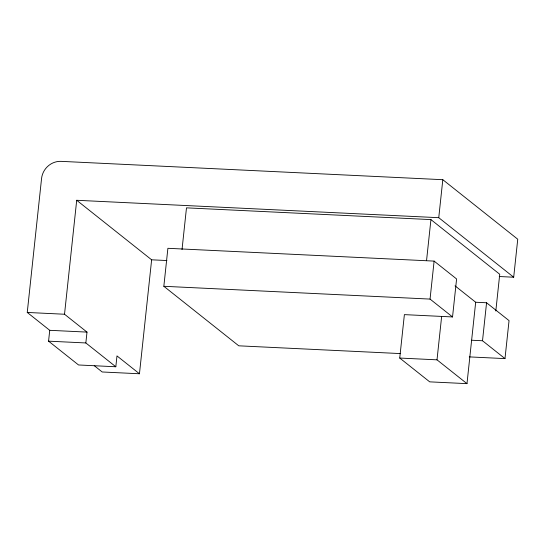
<?xml version="1.0" encoding="UTF-8"?>
<svg xmlns="http://www.w3.org/2000/svg" width="545" height="545" viewBox="0 0 545 545"><rect width="100%" height="100%" fill="white"/><g stroke="black" fill="none" stroke-linecap="round" stroke-linejoin="round"><path stroke-width="0.82" d="M87.002 332.103L64.521 314.24L76.702 200.281L151.633 259.808L139.459 373.768L116.977 355.912L115.819 366.765L85.844 342.955L87.002 332.103L49.731 330.311L27.25 312.449L41.563 178.508A18.448 17.324 -51.5 0 1 61.149 161.354L442.812 179.7L517.75 239.228L513.69 277.214L499.24 276.519M115.819 366.765L78.548 364.973L48.573 341.163L49.731 330.311M400.377 353.582L238.778 345.816L163.841 286.288L167.894 248.302L434.113 261.103L456.594 278.958L452.534 316.945L404.383 314.628L399.737 358.045L429.712 381.854L466.983 383.646L475.683 302.243L455.034 285.846M182.023 249.59L186.485 207.849L430.931 219.601L499.738 274.258L495.814 310.991M426.558 260.51L430.931 219.601M452.534 316.945L430.053 299.089L434.113 261.103M513.69 277.214L438.752 217.687L442.812 179.7M466.983 383.646L437.008 359.836L441.648 316.42M486.569 302.768L509.05 320.623L504.99 358.61L482.509 340.754L486.569 302.768L475.683 302.243M76.702 200.281L438.752 217.687M151.633 259.808L166.934 260.544M163.841 286.288L430.053 299.089M27.25 312.449L64.521 314.24M471.623 340.23L482.509 340.754M469.272 356.893L504.99 358.61M48.573 341.163L85.844 342.955M399.737 358.045L437.008 359.836M139.459 373.768L102.188 371.976L94.251 365.675"/></g></svg>
